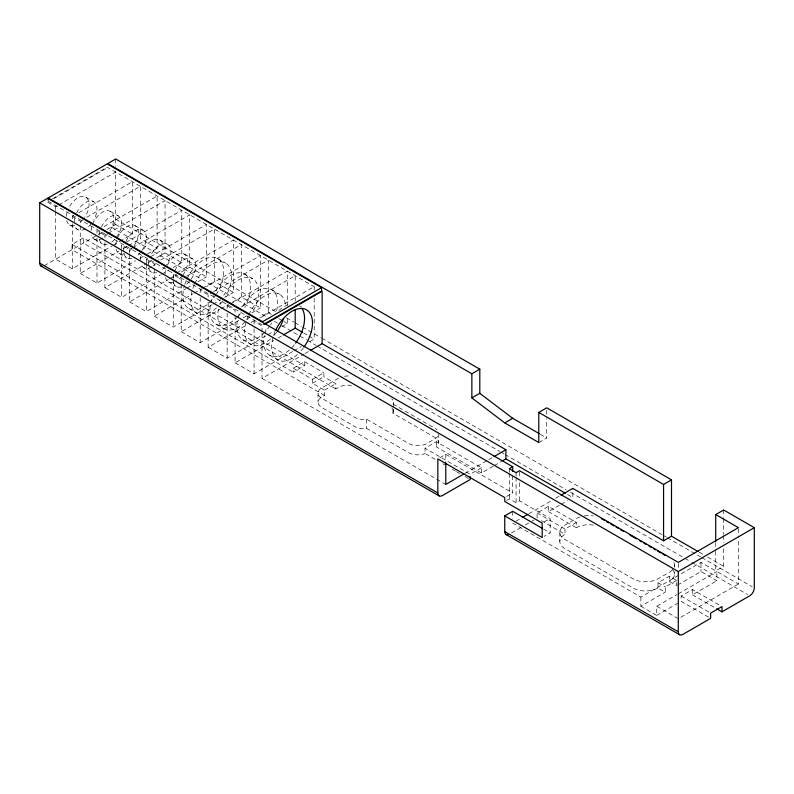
<?xml version="1.0" encoding="UTF-8"?>
<svg xmlns="http://www.w3.org/2000/svg" width="794" height="794" viewBox="0 0 794 794"><rect width="100%" height="100%" fill="white"/><g stroke="black" fill="none" stroke-linecap="round" stroke-linejoin="round"><path stroke-width="0.6" stroke-dasharray="3.97 2.98" d="M493.163 466.257L481.501 472.986L436.382 446.933L437.037 446.436A12.833 7.414 0 0 0 435.003 437.494L393 413.247L393.387 402.389A12.833 7.414 0 0 0 391.67 398.687M393 413.247L393.387 409.267M481.501 472.986L481.501 467.745L436.382 441.692L425.038 448.243L425.038 453.483L436.581 460.153M293.214 368.208L304.559 361.657L304.559 365.587L293.214 372.138L293.214 368.208L312.499 379.343L312.499 383.274L324.508 390.201L324.508 395.442L321.798 397.02A12.833 7.414 0 0 0 321.798 407.501L354.69 426.497A12.833 7.414 0 0 0 363.761 428.661L366.689 428.442L408.682 452.689A12.833 7.414 0 0 0 424.175 453.87L425.038 453.483M52.493 198.738L107.19 167.167L317.282 288.46M54.081 198.48L107.756 167.494M47.64 202.202L55.58 206.777L57.724 205.547M58.796 204.921L115.696 172.07M72.314 218.876L72.314 216.444L74.457 215.204M78.755 212.723L132.429 181.737L132.429 234.121L121.69 240.324M86.695 217.308L140.369 186.322L140.369 238.706L157.103 248.363L157.103 195.979L102.347 227.59M324.508 395.442L72.026 249.673L72.026 244.433L83.37 237.892L304.559 365.587M44.236 265.722L102.605 232.017M106.882 229.555L115.696 224.464L115.696 171.276M96.977 233.118L96.977 230.687L104.917 235.272L107.071 234.032M108.143 233.406L165.043 200.564L165.043 252.949L181.766 262.616L181.766 210.221L127.02 241.833M55.58 211.661L55.58 259.172L72.314 268.829L112.033 245.902M113.105 245.277L120.619 240.939M80.254 225.903L80.254 273.414L118.901 251.103M123.189 248.621L127.487 246.15M128.559 245.525L140.369 238.706M121.651 248.582L121.651 244.929L129.591 249.515L131.735 248.274M132.816 247.649L189.706 214.807L189.706 267.191L206.44 276.858L206.44 224.464L149.54 257.316M80.254 273.414L96.977 283.071L135.625 260.76M139.923 258.288L146.364 254.566M147.436 253.941L157.103 248.363M146.324 262.824L146.324 259.172L148.468 257.931M104.917 242.577L104.917 287.656L146.791 263.489M147.863 262.864L152.16 260.392M156.448 257.911L165.043 252.949M160.706 260.035L214.38 229.049L214.38 281.443L233.376 292.41L233.376 240.016L178.63 271.627M104.917 287.656L121.651 297.323L160.299 275.002M161.371 274.387L168.884 270.049M173.181 267.568L181.766 262.616M129.591 254.388L129.591 301.899L168.239 279.587M169.311 278.972L176.824 274.635M181.121 272.153L189.706 267.191M186.57 276.213L241.316 244.602L241.316 296.996L260.323 307.963L260.323 255.569L206.638 286.565M129.591 301.899L146.324 311.566L186.044 288.629M187.116 288.014L192.485 284.907M197.855 281.81L206.44 276.858M154.264 268.63L154.264 316.151L192.912 293.83M193.984 293.214L201.497 288.877M202.569 288.252L214.38 281.443M200.197 292.718L200.197 290.276L208.137 294.862L212.435 292.381M213.507 291.765L268.263 260.154L268.263 312.548L259.668 317.501M154.264 316.151L173.261 327.118L211.909 304.807M212.981 304.181L220.494 299.844M224.791 297.363L233.376 292.41M181.201 284.183L181.201 331.703L219.849 309.392M220.921 308.767L228.434 304.43M232.731 301.948L241.316 296.996M227.144 308.271L227.144 305.829L229.287 304.588M230.359 303.973L287.259 271.121L287.259 305.243M241.525 306.692L295.199 275.707L295.199 301.293M181.201 331.703L200.197 342.671L238.845 320.359M243.143 317.878L247.44 315.397M251.728 312.915L260.323 307.963M208.137 302.177L208.137 347.256L246.785 324.945M251.083 322.463L255.38 319.982M260.521 317.669L314.196 286.674L314.196 290.336M208.137 347.256L227.144 358.223L266.863 335.286M267.935 334.671L274.377 330.949M281.89 326.612L287.259 323.515L287.259 316.201M235.084 315.287L235.084 362.808L273.732 340.497M278.019 338.016L282.317 335.534M235.084 362.808L254.08 373.776L292.728 351.464M293.8 350.839L301.313 346.502M309.898 341.549L314.196 339.068L314.196 297.641M262.02 333.282L262.02 378.361L303.884 354.184M304.965 353.568L309.253 351.087M312.499 379.343L323.843 372.793L323.843 376.723L335.852 383.661L335.852 388.901L338.581 387.333A12.833 7.414 0 0 1 354.074 386.152M312.499 383.274L323.843 376.723M338.581 378.162L321.798 387.859A12.833 7.414 0 0 0 321.798 398.33L354.69 417.326A12.833 7.414 0 0 0 363.761 419.49L366.689 419.272L408.682 443.518A12.833 7.414 0 0 0 426.835 443.518L435.003 438.804A12.833 7.414 0 0 0 438.318 435.479M324.508 390.201L335.852 383.661M439.816 457.761L445.771 454.327L512.696 492.965L512.696 475.1M465.095 473.293L487.645 460.282M488.717 459.657L491.933 457.801M481.501 467.745L470.157 474.296L425.038 448.243M494.225 465.641L501.649 461.354M538.789 442.536L546.729 437.951L546.729 418.676M506.572 496.498L512.696 492.965M506.572 500.428L509.291 498.86L516.1 502.781L519.504 500.825L550.133 518.502L550.133 532.913L544.178 536.347M515.921 521.231L521.281 518.125M528.804 513.787L551.344 500.776M555.641 498.295L559.929 495.813M537.081 518.174L537.081 512.934L548.426 506.383L576.335 522.502L576.335 527.732A17.647 10.183 0 0 1 593.376 525.102M511.435 532.982L521.053 527.434M525.33 524.963L530.67 521.876M531.742 521.261L533.876 520.03M548.426 506.383L548.426 511.624L560.088 504.895M561.15 504.279L567.511 500.607M544.178 521.936L550.133 518.502M537.081 512.934L564.991 529.042L576.335 522.502M676.597 580.384L665.263 586.935L665.263 592.175L657.998 587.987L657.998 582.746L669.342 576.196L676.597 580.384L676.597 585.625L669.342 581.436L669.342 576.196M512.696 523.087L640.867 597.088L700.993 562.38L715.731 570.896L723.671 566.311L723.671 547.939M640.867 597.088L640.867 606.259L665.263 592.175M677.659 585.019L700.993 571.551L716.873 580.712L716.873 571.551L738.42 583.987L738.42 538.689M640.867 606.259L656.747 615.419L656.747 606.259L677.153 594.478M678.225 593.862L716.873 571.551M708.526 617.156L681.143 601.346L681.143 596.105L692.477 589.555L719.87 605.365M656.747 615.419L679.019 602.567M692.477 589.555L692.477 594.795L716.873 580.712M738.42 583.987L678.304 618.695L656.747 606.259M540.347 434.268L546.729 437.951M217.755 258.556L225.695 263.142M215.819 290.783A28.872 16.674 -60 0 1 244.701 274.119L252.641 278.694A28.872 16.674 -60 0 1 252.641 312.042M271.637 289.671L279.577 294.246M299.566 305.789L301.551 306.941M85.722 197.15L93.662 201.736M110.386 211.393L118.326 215.978M135.059 225.635L142.999 230.22A16.039 9.26 -60 0 1 141.888 250.517M159.733 239.877L167.673 244.463M184.407 254.12L192.347 258.705M699.186 552.167L703.444 554.629M707.702 557.09L723.671 566.311M275.617 311.556L115.696 219.223A6.412 3.702 -60 0 1 111.16 227.084L266.784 316.935M286.346 317.749L293.859 322.086M294.931 322.711L301.373 326.423M302.445 327.049L320.697 337.579M321.769 338.194L661.998 534.63M663.069 535.245L666.295 537.111M667.367 537.727L700.636 556.941M701.707 557.557L752.156 586.677M115.696 224.464L132.429 234.121M268.263 312.548L271.429 314.374M278.813 318.642L283.031 321.074M284.093 321.689L287.259 323.515M303.645 332.974L307.864 335.415M308.916 336.021L314.196 339.068M274.297 321.272L277.523 323.128M281.81 325.609L298.981 335.525M300.063 336.14L306.494 339.862M307.566 340.477L316.161 345.44M317.233 346.055L499.684 451.399M500.766 452.014L503.982 453.88M505.053 454.496L566.231 489.819M570.529 492.3L690.73 561.695M691.802 562.321L747.62 594.537M567.502 494.483L572.811 497.55L572.811 489.521M48.206 201.219L262.586 324.984M72.314 216.444L80.254 221.03L80.254 224.682M146.324 259.172L154.264 263.757L154.264 267.409M227.144 305.829L235.084 310.414L235.084 314.067M393 404.077L435.003 428.323A12.833 7.414 0 0 1 437.037 429.862M69.674 224.93L77.614 229.516M94.347 239.173L102.287 243.758M119.021 253.415L126.961 258M143.694 267.657L151.634 272.243M168.358 281.91L176.298 286.485M304.559 361.657L323.843 372.793M335.852 388.901L83.37 243.133L83.37 237.892M548.426 511.624L576.335 527.732M692.477 594.795L715.652 608.174M188.883 308.568L196.823 313.154M215.819 324.121L223.759 328.706M242.766 339.683L250.706 344.259M269.702 355.236L277.642 359.821M72.026 244.433L293.214 372.138M657.998 582.746L665.263 586.935M681.143 596.105L709.578 612.521M442.873 463.785L444.977 464.996M452.322 469.234L455.468 471.06M456.52 471.666L460.719 474.087M464.917 476.509L469.115 478.931M541.379 520.656L564.991 534.283A17.647 10.183 0 0 0 564.991 548.694L633.046 587.987A17.647 10.183 0 0 0 657.998 587.987M543.711 529.201L550.133 532.913M262.02 378.361L445.771 484.449M738.42 528.893L738.42 537.469M723.671 509.986L723.671 517.331M723.671 518.561L723.671 534.471M723.671 535.702L723.671 543.046M715.731 542.729L715.731 550.083M715.731 551.304L715.731 570.896M700.993 562.38L700.993 571.551M678.304 563.601L678.304 569.725M674.513 565.06L674.513 567.353M674.513 571.938L674.513 574.231M564.991 529.042L564.991 534.283M559.82 532.317L559.82 541.488M546.729 410.24L546.729 417.465M519.504 471.904L519.504 477.928M519.504 482.742L519.504 500.825M516.1 472.658L516.1 476.271M516.1 477.482L516.1 502.781M512.696 511.296L512.696 518.373M509.291 468.728L509.291 472.301M509.291 473.492L509.291 498.86M445.771 454.327L445.771 461.552M438.754 433.564L438.754 442.734M436.382 441.692L436.382 446.933M393.387 402.389L393.387 404.682M366.689 419.272L366.689 428.442M318.037 393.099L318.037 402.26M262.02 332.061L262.02 325.967L254.08 321.381L254.08 327.475M254.08 328.696L254.08 373.776M227.144 313.144L227.144 358.223M208.137 294.862L208.137 297.303M200.197 297.591L200.197 342.671M181.201 282.962L181.201 279.309L173.261 274.724L173.261 278.376M173.261 279.597L173.261 327.118M146.324 264.045L146.324 311.566M129.591 249.515L129.591 253.167M121.651 249.802L121.651 297.323M115.696 158.979L115.696 166.353M104.917 235.272L104.917 237.704M96.977 237.992L96.977 283.071M72.314 223.749L72.314 268.829M55.58 206.777L55.58 210.44M69.674 206.41A16.039 9.26 -60 0 1 86.228 197.478A16.039 9.26 -60 0 1 84.601 217.447M83.37 219.104A16.039 9.26 -60 0 1 78.685 223.521M74.765 225.387A16.039 9.26 -60 0 1 66.746 220.752M66.398 216.425A16.039 9.26 -60 0 1 67.53 211.115M76.641 212.842A16.039 9.26 -60 0 1 93.116 201.458A16.039 9.26 -60 0 1 93.662 220.256M91.31 223.69A16.039 9.26 -60 0 1 86.625 228.106M85.643 228.722A16.039 9.26 -60 0 1 74.686 225.337M74.299 222.171A16.039 9.26 -60 0 1 75.162 216.663M223.759 295.368A28.872 16.674 -60 0 1 252.641 278.694M249.693 316.548A28.872 16.674 -60 0 1 226.379 329.748A28.872 16.674 -60 0 1 218.479 308.985M219.7 304.42A28.872 16.674 -60 0 1 220.514 302.127M194.828 283.637A28.872 16.674 -60 0 1 224.573 262.596A28.872 16.674 -60 0 1 225.695 296.49M222.757 300.995A28.872 16.674 -60 0 1 219.898 304.529M216.544 307.873A28.872 16.674 -60 0 1 194.609 311.407A28.872 16.674 -60 0 1 194.391 284.619M344.338 376.247A12.833 7.414 0 0 1 350.978 376.247M186.888 279.051A28.872 16.674 -60 0 1 217.209 258.268A28.872 16.674 -60 0 1 216.643 293.74M216.047 294.643A28.872 16.674 -60 0 1 191.046 309.491A28.872 16.674 -60 0 1 184.456 285.433M184.823 284.282A28.872 16.674 -60 0 1 186.451 280.034M242.766 306.335A28.872 16.674 -60 0 1 268.164 288.46A28.872 16.674 -60 0 1 276.391 311.655M271.637 323.009A28.872 16.674 -60 0 1 270.526 324.845M269.93 325.748A28.872 16.674 -60 0 1 265.831 331.058M265.017 331.942A28.872 16.674 -60 0 1 243.738 340.169A28.872 16.674 -60 0 1 237.475 319.962M238.011 317.689A28.872 16.674 -60 0 1 240.324 311.139M167.385 265.236A16.039 9.26 -60 0 1 184.665 254.279A16.039 9.26 -60 0 1 182.68 275.27M182.054 276.084A16.039 9.26 -60 0 1 176.377 281.116M173.449 282.356A16.039 9.26 -60 0 1 165.43 277.731M165.043 274.565A16.039 9.26 -60 0 1 165.906 269.047M174.888 270.774A16.039 9.26 -60 0 1 194.083 260.293A16.039 9.26 -60 0 1 185.31 285.076M181.389 286.942A16.039 9.26 -60 0 1 173.37 282.317M173.023 277.979A16.039 9.26 -60 0 1 174.154 272.67M117.611 237.704A16.039 9.26 -60 0 1 134.791 225.486A16.039 9.26 -60 0 1 133.948 245.932M132.062 248.373A16.039 9.26 -60 0 1 128.023 252.006M124.102 253.872A16.039 9.26 -60 0 1 116.083 249.247M115.735 244.909A16.039 9.26 -60 0 1 116.559 240.562M125.978 241.336A16.039 9.26 -60 0 1 142.999 230.22M140.647 252.174A16.039 9.26 -60 0 1 137.918 255.063M132.042 258.457A16.039 9.26 -60 0 1 124.499 245.148M391.67 407.858A12.833 7.414 0 0 1 393.387 411.56M672.151 569.139A17.647 10.183 0 0 1 669.342 581.436M244.701 274.119A28.872 16.674 -60 0 1 244.701 307.457M240.473 313.64A28.872 16.674 -60 0 1 238.895 315.496M238.071 316.389A28.872 16.674 -60 0 1 214.42 323.138A28.872 16.674 -60 0 1 213.388 295.586M294.346 344.745A28.872 16.674 -60 0 1 291.12 348.358M289.423 349.946A28.872 16.674 -60 0 1 264.422 335.515M264.948 333.242A28.872 16.674 -60 0 1 266.456 328.647M278.853 310.504A28.872 16.674 -60 0 1 289.423 304.4M579.987 516.954A17.647 10.183 0 0 0 576.335 518.571L564.991 525.122A17.647 10.183 0 0 0 564.991 539.523L633.046 578.816A17.647 10.183 0 0 0 657.998 578.816L669.342 572.266A17.647 10.183 0 0 0 672.151 570.161M584.245 515.931A17.647 10.183 0 0 1 593.376 515.931M673.908 562.43A17.647 10.183 0 0 1 673.908 567.7M303.576 347.653A28.872 16.674 -60 0 1 300.708 351.186M297.363 354.531A28.872 16.674 -60 0 1 276.729 359.216A28.872 16.674 -60 0 1 273.215 336.676M273.573 335.525A28.872 16.674 -60 0 1 275.21 331.277M248.711 314.742A28.872 16.674 -60 0 1 271.012 293.284A28.872 16.674 -60 0 1 285.532 306.256M276.64 332.1A28.872 16.674 -60 0 1 272.114 337.381M270.426 338.978A28.872 16.674 -60 0 1 248.492 342.512A28.872 16.674 -60 0 1 248.264 315.724M101.314 227.094A16.039 9.26 -60 0 1 120.251 217.824A16.039 9.26 -60 0 1 111.299 242.349M107.369 244.215A16.039 9.26 -60 0 1 99.349 239.58M99.012 235.252A16.039 9.26 -60 0 1 100.491 228.99M92.551 224.404A16.039 9.26 -60 0 1 109.85 211.115A16.039 9.26 -60 0 1 109.274 231.689M108.044 233.347A16.039 9.26 -60 0 1 91.409 234.994M91.072 230.667A16.039 9.26 -60 0 1 91.886 226.32M143.694 249.137A16.039 9.26 -60 0 1 160.239 240.215A16.039 9.26 -60 0 1 158.611 260.174M156.051 263.36A16.039 9.26 -60 0 1 152.696 266.248M151.714 266.863A16.039 9.26 -60 0 1 140.756 263.489M140.369 260.323A16.039 9.26 -60 0 1 141.233 254.805M151.634 253.723A16.039 9.26 -60 0 1 168.179 244.79A16.039 9.26 -60 0 1 166.551 264.759M165.321 266.427A16.039 9.26 -60 0 1 160.636 270.833M156.716 272.699A16.039 9.26 -60 0 1 148.696 268.074M148.309 264.898A16.039 9.26 -60 0 1 149.173 259.39"/><path stroke-width="1.19" d="M41.973 266.327A6.412 3.702 -60 0 1 39.7 263.102L39.7 202.857L47.64 198.272L512.696 466.763L512.696 471.527M48.206 200.128L48.206 197.944L107.19 163.892L321.57 287.656L321.57 290.932L263.658 324.369M321.57 287.656L262.586 321.709L48.206 197.944M265.236 324.111L322.136 291.259L322.136 343.653L505.887 449.741L505.887 458.912L565.378 493.253M283.389 334.919L295.199 328.101L302.583 332.368M310.325 350.472L322.136 343.653M479.804 369.19L115.696 158.979L107.756 163.564L471.864 373.776L479.804 369.19L479.804 393.318L512.696 418.309L539.285 433.653M698.115 551.552L671.496 536.188L671.496 479.864L546.729 407.828L538.789 412.414L538.789 442.536L504.756 422.894L471.864 397.903L479.804 393.318M504.756 422.894L512.696 418.309M464.024 473.909L445.771 484.449L445.771 462.763M494.086 456.56L505.887 449.741M502.711 460.748L505.887 458.912M512.696 466.763L509.291 468.728L516.1 472.658L519.504 470.693L678.304 562.38L738.42 527.673L715.731 514.572L715.731 541.508M508.12 534.719A6.412 3.702 -60 0 1 504.756 531.603L504.756 515.882L512.696 511.296L542.639 528.586M522.363 517.509L527.722 514.413M561.001 495.198L572.811 488.379L663.556 540.774L671.496 536.188M538.789 412.414L663.556 484.449L671.496 479.864M715.731 514.572L723.671 509.986L754.3 527.673L754.3 587.917A6.412 3.702 -60 0 1 749.764 595.778L721.974 611.827L716.704 608.78M39.7 202.857L678.304 571.551L754.3 527.673M601.286 518.571L604.472 520.407M606.606 521.638L608.73 522.869M610.854 524.09L614.05 525.936M616.174 527.166L618.298 528.387M620.422 529.618L623.618 531.464M629.999 535.146L636.381 538.828M639.567 540.674L641.691 541.895M643.825 543.126L645.949 544.356M649.135 546.193L651.269 547.423M653.393 548.654L655.516 549.875M657.64 551.105L660.836 552.952M662.96 554.172L665.084 555.403M504.756 515.882L542.193 537.498L542.193 523.087L504.756 501.48L504.756 497.55L437.831 458.912L437.831 492.965A6.412 3.702 -60 0 0 442.367 495.585L470.157 479.536L470.157 476.39M39.7 263.102L437.831 492.965M504.756 531.603L678.304 631.796A6.412 3.702 -60 0 0 682.84 634.416L710.63 618.367L710.63 613.137L721.974 606.586L721.974 611.827M41.03 266.04L439.161 495.903M506.086 534.541L679.634 634.734M678.304 571.551L678.304 631.796M663.556 484.449L663.556 540.774M471.864 373.776L471.864 397.903M295.199 309.819L295.199 328.101M301.819 308.231A28.872 16.674 -60 0 1 295.636 343.068M275.647 330.294A28.872 16.674 -60 0 1 306.514 309.809A28.872 16.674 -60 0 1 304.201 346.779M283.637 318.543A28.872 16.674 -60 0 1 277.265 331.227"/></g></svg>
